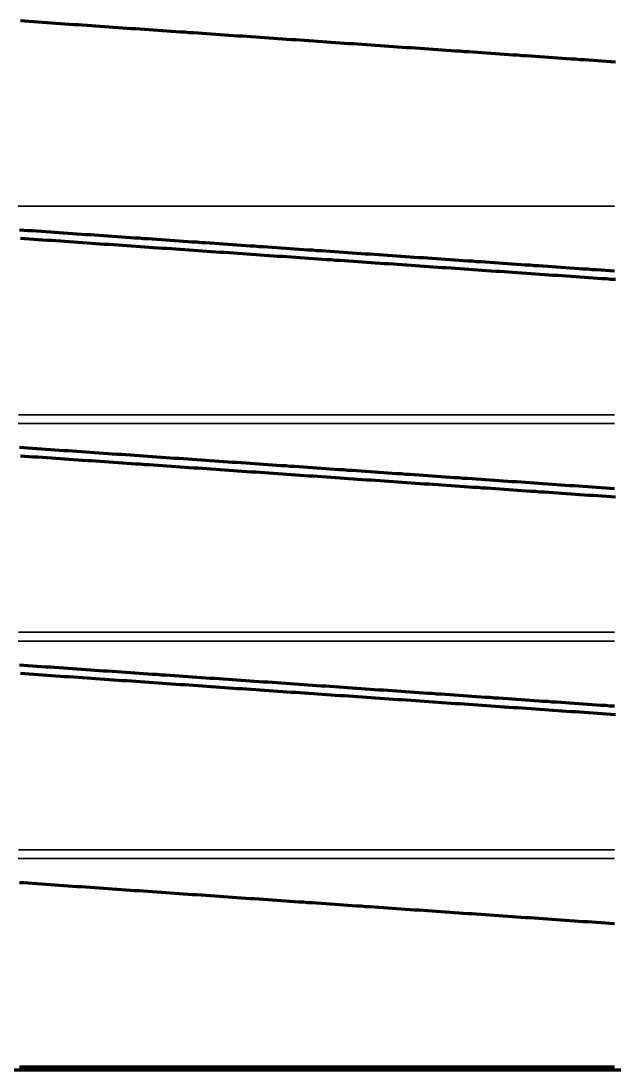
# Model space of a CAD drawing. Header units: millimetres. Extents: x 0 to 2382, y 0 to 420.
# Drawn here: x 144.11 to 150.79, y 152.91 to 164.72 of the extents above; entities that cross this region are included whole.
import ezdxf

# ---------------------------------------------------------------- set-up
doc = ezdxf.new("R2010")
doc.units = ezdxf.units.MM
doc.linetypes.add('IRAM-E-TRAZOS', pattern=[5, 4, -1])
doc.layers.add('01-VISIBLE', color=7, linetype='CONTINUOUS', lineweight=70)
doc.layers.add('02-OCULTA', color=4, linetype='IRAM-E-TRAZOS', lineweight=35)

msp = doc.modelspace()

# ---------------------------------------------------------------- linework, layer by layer
at = {"layer": '01-VISIBLE'}
msp.add_line((140.551, 152.908), (172.58, 152.908), dxfattribs=at)
msp.add_line((140.551, 152.908), (172.58, 152.908), dxfattribs=at)
msp.add_line((140.551, 152.908), (172.58, 152.908), dxfattribs=at)
for points in [[(150.808, 164.259), (150.758, 164.262), (150.708, 164.266), (150.658, 164.269), (150.608, 164.273), (150.558, 164.276), (150.508, 164.279), (150.458, 164.283), (150.408, 164.286), (150.358, 164.29), (150.308, 164.293), (150.258, 164.297), (150.208, 164.3), (150.158, 164.304), (150.108, 164.307), (150.058, 164.311), (150.008, 164.314), (149.958, 164.317), (149.908, 164.321), (149.858, 164.324), (149.808, 164.328), (149.757, 164.331), (149.707, 164.335), (149.657, 164.338), (149.607, 164.342), (149.557, 164.345), (149.507, 164.349), (149.457, 164.352), (149.407, 164.355), (149.357, 164.359), (149.307, 164.362), (149.257, 164.366), (149.207, 164.369), (149.157, 164.373), (149.107, 164.376), (149.057, 164.38), (149.007, 164.383), (148.957, 164.387), (148.907, 164.39), (148.857, 164.393), (148.807, 164.397), (148.757, 164.4), (148.707, 164.404), (148.657, 164.407), (148.607, 164.411), (148.557, 164.414), (148.507, 164.418), (148.457, 164.421), (148.407, 164.425), (148.357, 164.428), (148.307, 164.432), (148.257, 164.435), (148.207, 164.438), (148.157, 164.442), (148.107, 164.445), (148.057, 164.449), (148.007, 164.452), (147.957, 164.456), (147.907, 164.459), (147.857, 164.463), (147.807, 164.466), (147.757, 164.47), (147.707, 164.473), (147.657, 164.476), (147.607, 164.48), (147.557, 164.483), (147.507, 164.487), (147.457, 164.49), (147.407, 164.494), (147.357, 164.497), (147.307, 164.501), (147.257, 164.504), (147.207, 164.508), (147.157, 164.511), (147.107, 164.514), (147.057, 164.518), (147.007, 164.521), (146.957, 164.525), (146.907, 164.528), (146.857, 164.532), (146.807, 164.535), (146.757, 164.539), (146.707, 164.542), (146.657, 164.546), (146.607, 164.549), (146.557, 164.552), (146.507, 164.556), (146.457, 164.559), (146.407, 164.563), (146.357, 164.566), (146.307, 164.57), (146.257, 164.573), (146.207, 164.577), (146.157, 164.58), (146.107, 164.584), (146.057, 164.587), (146.007, 164.59), (145.957, 164.594), (145.907, 164.597), (145.857, 164.601), (145.807, 164.604), (145.757, 164.608), (145.707, 164.611), (145.657, 164.615), (145.607, 164.618), (145.557, 164.622), (145.507, 164.625), (145.457, 164.629), (145.407, 164.632), (145.357, 164.635), (145.307, 164.639), (145.257, 164.642), (145.207, 164.646), (145.157, 164.649), (145.107, 164.653), (145.057, 164.656), (145.007, 164.66), (144.957, 164.663), (144.907, 164.667), (144.857, 164.67), (144.807, 164.673), (144.757, 164.677), (144.707, 164.68), (144.657, 164.684), (144.607, 164.687), (144.557, 164.691), (144.507, 164.694), (144.457, 164.698), (144.407, 164.701), (144.357, 164.705), (144.307, 164.708), (144.257, 164.711), (144.207, 164.715), (144.157, 164.718), (144.107, 164.722)], [(150.796, 161.904), (150.746, 161.907), (150.696, 161.911), (150.646, 161.914), (150.596, 161.918), (150.546, 161.921), (150.496, 161.925), (150.446, 161.928), (150.396, 161.932), (150.346, 161.935), (150.296, 161.938), (150.246, 161.942), (150.196, 161.945), (150.146, 161.949), (150.096, 161.952), (150.046, 161.956), (149.996, 161.959), (149.946, 161.963), (149.896, 161.966), (149.846, 161.97), (149.795, 161.973), (149.745, 161.977), (149.695, 161.98), (149.645, 161.983), (149.595, 161.987), (149.545, 161.99), (149.495, 161.994), (149.445, 161.997), (149.395, 162.001), (149.345, 162.004), (149.295, 162.008), (149.245, 162.011), (149.195, 162.015), (149.145, 162.018), (149.095, 162.021), (149.045, 162.025), (148.995, 162.028), (148.945, 162.032), (148.895, 162.035), (148.845, 162.039), (148.795, 162.042), (148.745, 162.046), (148.695, 162.049), (148.645, 162.053), (148.595, 162.056), (148.545, 162.059), (148.495, 162.063), (148.445, 162.066), (148.395, 162.07), (148.345, 162.073), (148.295, 162.077), (148.245, 162.08), (148.195, 162.084), (148.145, 162.087), (148.095, 162.091), (148.045, 162.094), (147.995, 162.097), (147.945, 162.101), (147.895, 162.104), (147.845, 162.108), (147.795, 162.111), (147.745, 162.115), (147.695, 162.118), (147.645, 162.122), (147.595, 162.125), (147.545, 162.129), (147.495, 162.132), (147.445, 162.135), (147.395, 162.139), (147.345, 162.142), (147.295, 162.146), (147.245, 162.149), (147.195, 162.153), (147.145, 162.156), (147.095, 162.16), (147.045, 162.163), (146.995, 162.167), (146.945, 162.17), (146.895, 162.174), (146.845, 162.177), (146.795, 162.18), (146.745, 162.184), (146.695, 162.187), (146.645, 162.191), (146.595, 162.194), (146.545, 162.198), (146.495, 162.201), (146.445, 162.205), (146.395, 162.208), (146.345, 162.212), (146.295, 162.215), (146.245, 162.218), (146.195, 162.222), (146.145, 162.225), (146.095, 162.229), (146.045, 162.232), (145.995, 162.236), (145.945, 162.239), (145.895, 162.243), (145.845, 162.246), (145.795, 162.25), (145.745, 162.253), (145.695, 162.256), (145.645, 162.26), (145.595, 162.263), (145.545, 162.267), (145.495, 162.27), (145.445, 162.274), (145.395, 162.277), (145.345, 162.281), (145.295, 162.284), (145.245, 162.288), (145.195, 162.291), (145.145, 162.294), (145.095, 162.298), (145.045, 162.301), (144.995, 162.305), (144.945, 162.308), (144.895, 162.312), (144.845, 162.315), (144.795, 162.319), (144.745, 162.322), (144.695, 162.326), (144.645, 162.329), (144.595, 162.332), (144.545, 162.336), (144.495, 162.339), (144.445, 162.343), (144.395, 162.346), (144.345, 162.35), (144.295, 162.353), (144.245, 162.357), (144.195, 162.36), (144.145, 162.364), (144.095, 162.367)], [(150.808, 161.809), (150.758, 161.812), (150.708, 161.816), (150.658, 161.819), (150.608, 161.823), (150.558, 161.826), (150.508, 161.829), (150.458, 161.833), (150.408, 161.836), (150.358, 161.84), (150.308, 161.843), (150.258, 161.847), (150.208, 161.85), (150.158, 161.854), (150.108, 161.857), (150.058, 161.861), (150.008, 161.864), (149.958, 161.867), (149.908, 161.871), (149.858, 161.874), (149.808, 161.878), (149.757, 161.881), (149.707, 161.885), (149.657, 161.888), (149.607, 161.892), (149.557, 161.895), (149.507, 161.899), (149.457, 161.902), (149.407, 161.905), (149.357, 161.909), (149.307, 161.912), (149.257, 161.916), (149.207, 161.919), (149.157, 161.923), (149.107, 161.926), (149.057, 161.93), (149.007, 161.933), (148.957, 161.937), (148.907, 161.94), (148.857, 161.943), (148.807, 161.947), (148.757, 161.95), (148.707, 161.954), (148.657, 161.957), (148.607, 161.961), (148.557, 161.964), (148.507, 161.968), (148.457, 161.971), (148.407, 161.975), (148.357, 161.978), (148.307, 161.982), (148.257, 161.985), (148.207, 161.988), (148.157, 161.992), (148.107, 161.995), (148.057, 161.999), (148.007, 162.002), (147.957, 162.006), (147.907, 162.009), (147.857, 162.013), (147.807, 162.016), (147.757, 162.02), (147.707, 162.023), (147.657, 162.026), (147.607, 162.03), (147.557, 162.033), (147.507, 162.037), (147.457, 162.04), (147.407, 162.044), (147.357, 162.047), (147.307, 162.051), (147.257, 162.054), (147.207, 162.058), (147.157, 162.061), (147.107, 162.064), (147.057, 162.068), (147.007, 162.071), (146.957, 162.075), (146.907, 162.078), (146.857, 162.082), (146.807, 162.085), (146.757, 162.089), (146.707, 162.092), (146.657, 162.096), (146.607, 162.099), (146.557, 162.102), (146.507, 162.106), (146.457, 162.109), (146.407, 162.113), (146.357, 162.116), (146.307, 162.12), (146.257, 162.123), (146.207, 162.127), (146.157, 162.13), (146.107, 162.134), (146.057, 162.137), (146.007, 162.14), (145.957, 162.144), (145.907, 162.147), (145.857, 162.151), (145.807, 162.154), (145.757, 162.158), (145.707, 162.161), (145.657, 162.165), (145.607, 162.168), (145.557, 162.172), (145.507, 162.175), (145.457, 162.179), (145.407, 162.182), (145.357, 162.185), (145.307, 162.189), (145.257, 162.192), (145.207, 162.196), (145.157, 162.199), (145.107, 162.203), (145.057, 162.206), (145.007, 162.21), (144.957, 162.213), (144.907, 162.217), (144.857, 162.22), (144.807, 162.223), (144.757, 162.227), (144.707, 162.23), (144.657, 162.234), (144.607, 162.237), (144.557, 162.241), (144.507, 162.244), (144.457, 162.248), (144.407, 162.251), (144.357, 162.255), (144.307, 162.258), (144.257, 162.261), (144.207, 162.265), (144.157, 162.268), (144.107, 162.272)], [(150.796, 159.454), (150.746, 159.457), (150.696, 159.461), (150.646, 159.464), (150.596, 159.468), (150.546, 159.471), (150.496, 159.475), (150.446, 159.478), (150.396, 159.482), (150.346, 159.485), (150.296, 159.488), (150.246, 159.492), (150.196, 159.495), (150.146, 159.499), (150.096, 159.502), (150.046, 159.506), (149.996, 159.509), (149.946, 159.513), (149.896, 159.516), (149.846, 159.52), (149.795, 159.523), (149.745, 159.527), (149.695, 159.53), (149.645, 159.533), (149.595, 159.537), (149.545, 159.54), (149.495, 159.544), (149.445, 159.547), (149.395, 159.551), (149.345, 159.554), (149.295, 159.558), (149.245, 159.561), (149.195, 159.565), (149.145, 159.568), (149.095, 159.571), (149.045, 159.575), (148.995, 159.578), (148.945, 159.582), (148.895, 159.585), (148.845, 159.589), (148.795, 159.592), (148.745, 159.596), (148.695, 159.599), (148.645, 159.603), (148.595, 159.606), (148.545, 159.609), (148.495, 159.613), (148.445, 159.616), (148.395, 159.62), (148.345, 159.623), (148.295, 159.627), (148.245, 159.63), (148.195, 159.634), (148.145, 159.637), (148.095, 159.641), (148.045, 159.644), (147.995, 159.647), (147.945, 159.651), (147.895, 159.654), (147.845, 159.658), (147.795, 159.661), (147.745, 159.665), (147.695, 159.668), (147.645, 159.672), (147.595, 159.675), (147.545, 159.679), (147.495, 159.682), (147.445, 159.685), (147.395, 159.689), (147.345, 159.692), (147.295, 159.696), (147.245, 159.699), (147.195, 159.703), (147.145, 159.706), (147.095, 159.71), (147.045, 159.713), (146.995, 159.717), (146.945, 159.72), (146.895, 159.724), (146.845, 159.727), (146.795, 159.73), (146.745, 159.734), (146.695, 159.737), (146.645, 159.741), (146.595, 159.744), (146.545, 159.748), (146.495, 159.751), (146.445, 159.755), (146.395, 159.758), (146.345, 159.762), (146.295, 159.765), (146.245, 159.768), (146.195, 159.772), (146.145, 159.775), (146.095, 159.779), (146.045, 159.782), (145.995, 159.786), (145.945, 159.789), (145.895, 159.793), (145.845, 159.796), (145.795, 159.8), (145.745, 159.803), (145.695, 159.806), (145.645, 159.81), (145.595, 159.813), (145.545, 159.817), (145.495, 159.82), (145.445, 159.824), (145.395, 159.827), (145.345, 159.831), (145.295, 159.834), (145.245, 159.838), (145.195, 159.841), (145.145, 159.844), (145.095, 159.848), (145.045, 159.851), (144.995, 159.855), (144.945, 159.858), (144.895, 159.862), (144.845, 159.865), (144.795, 159.869), (144.745, 159.872), (144.695, 159.876), (144.645, 159.879), (144.595, 159.882), (144.545, 159.886), (144.495, 159.889), (144.445, 159.893), (144.395, 159.896), (144.345, 159.9), (144.295, 159.903), (144.245, 159.907), (144.195, 159.91), (144.145, 159.914), (144.095, 159.917)], [(150.808, 159.359), (150.758, 159.362), (150.708, 159.366), (150.658, 159.369), (150.608, 159.373), (150.558, 159.376), (150.508, 159.379), (150.458, 159.383), (150.408, 159.386), (150.358, 159.39), (150.308, 159.393), (150.258, 159.397), (150.208, 159.4), (150.158, 159.404), (150.108, 159.407), (150.058, 159.411), (150.008, 159.414), (149.958, 159.417), (149.908, 159.421), (149.858, 159.424), (149.808, 159.428), (149.757, 159.431), (149.707, 159.435), (149.657, 159.438), (149.607, 159.442), (149.557, 159.445), (149.507, 159.449), (149.457, 159.452), (149.407, 159.455), (149.357, 159.459), (149.307, 159.462), (149.257, 159.466), (149.207, 159.469), (149.157, 159.473), (149.107, 159.476), (149.057, 159.48), (149.007, 159.483), (148.957, 159.487), (148.907, 159.49), (148.857, 159.493), (148.807, 159.497), (148.757, 159.5), (148.707, 159.504), (148.657, 159.507), (148.607, 159.511), (148.557, 159.514), (148.507, 159.518), (148.457, 159.521), (148.407, 159.525), (148.357, 159.528), (148.307, 159.532), (148.257, 159.535), (148.207, 159.538), (148.157, 159.542), (148.107, 159.545), (148.057, 159.549), (148.007, 159.552), (147.957, 159.556), (147.907, 159.559), (147.857, 159.563), (147.807, 159.566), (147.757, 159.57), (147.707, 159.573), (147.657, 159.576), (147.607, 159.58), (147.557, 159.583), (147.507, 159.587), (147.457, 159.59), (147.407, 159.594), (147.357, 159.597), (147.307, 159.601), (147.257, 159.604), (147.207, 159.608), (147.157, 159.611), (147.107, 159.614), (147.057, 159.618), (147.007, 159.621), (146.957, 159.625), (146.907, 159.628), (146.857, 159.632), (146.807, 159.635), (146.757, 159.639), (146.707, 159.642), (146.657, 159.646), (146.607, 159.649), (146.557, 159.652), (146.507, 159.656), (146.457, 159.659), (146.407, 159.663), (146.357, 159.666), (146.307, 159.67), (146.257, 159.673), (146.207, 159.677), (146.157, 159.68), (146.107, 159.684), (146.057, 159.687), (146.007, 159.69), (145.957, 159.694), (145.907, 159.697), (145.857, 159.701), (145.807, 159.704), (145.757, 159.708), (145.707, 159.711), (145.657, 159.715), (145.607, 159.718), (145.557, 159.722), (145.507, 159.725), (145.457, 159.729), (145.407, 159.732), (145.357, 159.735), (145.307, 159.739), (145.257, 159.742), (145.207, 159.746), (145.157, 159.749), (145.107, 159.753), (145.057, 159.756), (145.007, 159.76), (144.957, 159.763), (144.907, 159.767), (144.857, 159.77), (144.807, 159.773), (144.757, 159.777), (144.707, 159.78), (144.657, 159.784), (144.607, 159.787), (144.557, 159.791), (144.507, 159.794), (144.457, 159.798), (144.407, 159.801), (144.357, 159.805), (144.307, 159.808), (144.257, 159.811), (144.207, 159.815), (144.157, 159.818), (144.107, 159.822)], [(150.796, 157.004), (150.746, 157.007), (150.696, 157.011), (150.646, 157.014), (150.596, 157.018), (150.546, 157.021), (150.496, 157.025), (150.446, 157.028), (150.396, 157.032), (150.346, 157.035), (150.296, 157.038), (150.246, 157.042), (150.196, 157.045), (150.146, 157.049), (150.096, 157.052), (150.046, 157.056), (149.996, 157.059), (149.946, 157.063), (149.896, 157.066), (149.846, 157.07), (149.795, 157.073), (149.745, 157.077), (149.695, 157.08), (149.645, 157.083), (149.595, 157.087), (149.545, 157.09), (149.495, 157.094), (149.445, 157.097), (149.395, 157.101), (149.345, 157.104), (149.295, 157.108), (149.245, 157.111), (149.195, 157.115), (149.145, 157.118), (149.095, 157.121), (149.045, 157.125), (148.995, 157.128), (148.945, 157.132), (148.895, 157.135), (148.845, 157.139), (148.795, 157.142), (148.745, 157.146), (148.695, 157.149), (148.645, 157.153), (148.595, 157.156), (148.545, 157.159), (148.495, 157.163), (148.445, 157.166), (148.395, 157.17), (148.345, 157.173), (148.295, 157.177), (148.245, 157.18), (148.195, 157.184), (148.145, 157.187), (148.095, 157.191), (148.045, 157.194), (147.995, 157.197), (147.945, 157.201), (147.895, 157.204), (147.845, 157.208), (147.795, 157.211), (147.745, 157.215), (147.695, 157.218), (147.645, 157.222), (147.595, 157.225), (147.545, 157.229), (147.495, 157.232), (147.445, 157.235), (147.395, 157.239), (147.345, 157.242), (147.295, 157.246), (147.245, 157.249), (147.195, 157.253), (147.145, 157.256), (147.095, 157.26), (147.045, 157.263), (146.995, 157.267), (146.945, 157.27), (146.895, 157.274), (146.845, 157.277), (146.795, 157.28), (146.745, 157.284), (146.695, 157.287), (146.645, 157.291), (146.595, 157.294), (146.545, 157.298), (146.495, 157.301), (146.445, 157.305), (146.395, 157.308), (146.345, 157.312), (146.295, 157.315), (146.245, 157.318), (146.195, 157.322), (146.145, 157.325), (146.095, 157.329), (146.045, 157.332), (145.995, 157.336), (145.945, 157.339), (145.895, 157.343), (145.845, 157.346), (145.795, 157.35), (145.745, 157.353), (145.695, 157.356), (145.645, 157.36), (145.595, 157.363), (145.545, 157.367), (145.495, 157.37), (145.445, 157.374), (145.395, 157.377), (145.345, 157.381), (145.295, 157.384), (145.245, 157.388), (145.195, 157.391), (145.145, 157.394), (145.095, 157.398), (145.045, 157.401), (144.995, 157.405), (144.945, 157.408), (144.895, 157.412), (144.845, 157.415), (144.795, 157.419), (144.745, 157.422), (144.695, 157.426), (144.645, 157.429), (144.595, 157.432), (144.545, 157.436), (144.495, 157.439), (144.445, 157.443), (144.395, 157.446), (144.345, 157.45), (144.295, 157.453), (144.245, 157.457), (144.195, 157.46), (144.145, 157.464), (144.095, 157.467)], [(150.808, 156.909), (150.758, 156.912), (150.708, 156.916), (150.658, 156.919), (150.608, 156.923), (150.558, 156.926), (150.508, 156.929), (150.458, 156.933), (150.408, 156.936), (150.358, 156.94), (150.308, 156.943), (150.258, 156.947), (150.208, 156.95), (150.158, 156.954), (150.108, 156.957), (150.058, 156.961), (150.008, 156.964), (149.958, 156.967), (149.908, 156.971), (149.858, 156.974), (149.808, 156.978), (149.757, 156.981), (149.707, 156.985), (149.657, 156.988), (149.607, 156.992), (149.557, 156.995), (149.507, 156.999), (149.457, 157.002), (149.407, 157.005), (149.357, 157.009), (149.307, 157.012), (149.257, 157.016), (149.207, 157.019), (149.157, 157.023), (149.107, 157.026), (149.057, 157.03), (149.007, 157.033), (148.957, 157.037), (148.907, 157.04), (148.857, 157.043), (148.807, 157.047), (148.757, 157.05), (148.707, 157.054), (148.657, 157.057), (148.607, 157.061), (148.557, 157.064), (148.507, 157.068), (148.457, 157.071), (148.407, 157.075), (148.357, 157.078), (148.307, 157.082), (148.257, 157.085), (148.207, 157.088), (148.157, 157.092), (148.107, 157.095), (148.057, 157.099), (148.007, 157.102), (147.957, 157.106), (147.907, 157.109), (147.857, 157.113), (147.807, 157.116), (147.757, 157.12), (147.707, 157.123), (147.657, 157.126), (147.607, 157.13), (147.557, 157.133), (147.507, 157.137), (147.457, 157.14), (147.407, 157.144), (147.357, 157.147), (147.307, 157.151), (147.257, 157.154), (147.207, 157.158), (147.157, 157.161), (147.107, 157.164), (147.057, 157.168), (147.007, 157.171), (146.957, 157.175), (146.907, 157.178), (146.857, 157.182), (146.807, 157.185), (146.757, 157.189), (146.707, 157.192), (146.657, 157.196), (146.607, 157.199), (146.557, 157.202), (146.507, 157.206), (146.457, 157.209), (146.407, 157.213), (146.357, 157.216), (146.307, 157.22), (146.257, 157.223), (146.207, 157.227), (146.157, 157.23), (146.107, 157.234), (146.057, 157.237), (146.007, 157.24), (145.957, 157.244), (145.907, 157.247), (145.857, 157.251), (145.807, 157.254), (145.757, 157.258), (145.707, 157.261), (145.657, 157.265), (145.607, 157.268), (145.557, 157.272), (145.507, 157.275), (145.457, 157.279), (145.407, 157.282), (145.357, 157.285), (145.307, 157.289), (145.257, 157.292), (145.207, 157.296), (145.157, 157.299), (145.107, 157.303), (145.057, 157.306), (145.007, 157.31), (144.957, 157.313), (144.907, 157.317), (144.857, 157.32), (144.807, 157.323), (144.757, 157.327), (144.707, 157.33), (144.657, 157.334), (144.607, 157.337), (144.557, 157.341), (144.507, 157.344), (144.457, 157.348), (144.407, 157.351), (144.357, 157.355), (144.307, 157.358), (144.257, 157.361), (144.207, 157.365), (144.157, 157.368), (144.107, 157.372)], [(150.796, 154.554), (150.746, 154.557), (150.696, 154.561), (150.646, 154.564), (150.596, 154.568), (150.546, 154.571), (150.496, 154.575), (150.446, 154.578), (150.396, 154.582), (150.346, 154.585), (150.296, 154.588), (150.246, 154.592), (150.196, 154.595), (150.146, 154.599), (150.096, 154.602), (150.046, 154.606), (149.996, 154.609), (149.946, 154.613), (149.896, 154.616), (149.846, 154.62), (149.795, 154.623), (149.745, 154.627), (149.695, 154.63), (149.645, 154.633), (149.595, 154.637), (149.545, 154.64), (149.495, 154.644), (149.445, 154.647), (149.395, 154.651), (149.345, 154.654), (149.295, 154.658), (149.245, 154.661), (149.195, 154.665), (149.145, 154.668), (149.095, 154.671), (149.045, 154.675), (148.995, 154.678), (148.945, 154.682), (148.895, 154.685), (148.845, 154.689), (148.795, 154.692), (148.745, 154.696), (148.695, 154.699), (148.645, 154.703), (148.595, 154.706), (148.545, 154.709), (148.495, 154.713), (148.445, 154.716), (148.395, 154.72), (148.345, 154.723), (148.295, 154.727), (148.245, 154.73), (148.195, 154.734), (148.145, 154.737), (148.095, 154.741), (148.045, 154.744), (147.995, 154.747), (147.945, 154.751), (147.895, 154.754), (147.845, 154.758), (147.795, 154.761), (147.745, 154.765), (147.695, 154.768), (147.645, 154.772), (147.595, 154.775), (147.545, 154.779), (147.495, 154.782), (147.445, 154.785), (147.395, 154.789), (147.345, 154.792), (147.295, 154.796), (147.245, 154.799), (147.195, 154.803), (147.145, 154.806), (147.095, 154.81), (147.045, 154.813), (146.995, 154.817), (146.945, 154.82), (146.895, 154.824), (146.845, 154.827), (146.795, 154.83), (146.745, 154.834), (146.695, 154.837), (146.645, 154.841), (146.595, 154.844), (146.545, 154.848), (146.495, 154.851), (146.445, 154.855), (146.395, 154.858), (146.345, 154.862), (146.295, 154.865), (146.245, 154.868), (146.195, 154.872), (146.145, 154.875), (146.095, 154.879), (146.045, 154.882), (145.995, 154.886), (145.945, 154.889), (145.895, 154.893), (145.845, 154.896), (145.795, 154.9), (145.745, 154.903), (145.695, 154.906), (145.645, 154.91), (145.595, 154.913), (145.545, 154.917), (145.495, 154.92), (145.445, 154.924), (145.395, 154.927), (145.345, 154.931), (145.295, 154.934), (145.245, 154.938), (145.195, 154.941), (145.145, 154.944), (145.095, 154.948), (145.045, 154.951), (144.995, 154.955), (144.945, 154.958), (144.895, 154.962), (144.845, 154.965), (144.795, 154.969), (144.745, 154.972), (144.695, 154.976), (144.645, 154.979), (144.595, 154.982), (144.545, 154.986), (144.495, 154.989), (144.445, 154.993), (144.395, 154.996), (144.345, 155), (144.295, 155.003), (144.245, 155.007), (144.195, 155.01), (144.145, 155.014), (144.095, 155.017)], [(150.799, 152.938), (150.749, 152.938), (150.699, 152.938), (150.649, 152.938), (150.599, 152.938), (150.549, 152.938), (150.499, 152.938), (150.449, 152.938), (150.399, 152.938), (150.349, 152.938), (150.299, 152.938), (150.249, 152.938), (150.199, 152.938), (150.149, 152.938), (150.099, 152.938), (150.049, 152.938), (149.999, 152.938), (149.949, 152.938), (149.899, 152.938), (149.849, 152.938), (149.799, 152.938), (149.749, 152.938), (149.699, 152.938), (149.649, 152.938), (149.599, 152.938), (149.549, 152.938), (149.499, 152.938), (149.449, 152.938), (149.399, 152.938), (149.349, 152.938), (149.299, 152.938), (149.249, 152.938), (149.199, 152.938), (149.149, 152.938), (149.099, 152.938), (149.049, 152.938), (148.999, 152.938), (148.948, 152.938), (148.898, 152.938), (148.848, 152.938), (148.798, 152.938), (148.748, 152.938), (148.698, 152.938), (148.648, 152.938), (148.598, 152.938), (148.548, 152.938), (148.498, 152.938), (148.448, 152.938), (148.398, 152.938), (148.348, 152.938), (148.298, 152.938), (148.248, 152.938), (148.198, 152.938), (148.148, 152.938), (148.098, 152.938), (148.048, 152.938), (147.998, 152.938), (147.948, 152.938), (147.898, 152.938), (147.848, 152.938), (147.798, 152.938), (147.748, 152.938), (147.698, 152.938), (147.648, 152.938), (147.598, 152.938), (147.548, 152.938), (147.498, 152.938), (147.448, 152.938), (147.398, 152.938), (147.348, 152.938), (147.298, 152.938), (147.248, 152.938), (147.198, 152.938), (147.148, 152.938), (147.098, 152.938), (147.048, 152.938), (146.998, 152.938), (146.948, 152.938), (146.897, 152.938), (146.847, 152.938), (146.797, 152.938), (146.747, 152.938), (146.697, 152.938), (146.647, 152.938), (146.597, 152.938), (146.547, 152.938), (146.497, 152.938), (146.447, 152.938), (146.397, 152.938), (146.347, 152.938), (146.297, 152.938), (146.247, 152.938), (146.197, 152.938), (146.147, 152.938), (146.097, 152.938), (146.047, 152.938), (145.997, 152.938), (145.947, 152.938), (145.897, 152.938), (145.847, 152.938), (145.797, 152.938), (145.747, 152.938), (145.697, 152.938), (145.647, 152.938), (145.597, 152.938), (145.547, 152.938), (145.497, 152.938), (145.447, 152.938), (145.397, 152.938), (145.347, 152.938), (145.297, 152.938), (145.247, 152.938), (145.197, 152.938), (145.147, 152.938), (145.097, 152.938), (145.047, 152.938), (144.997, 152.938), (144.947, 152.938), (144.897, 152.938), (144.846, 152.938), (144.796, 152.938), (144.746, 152.938), (144.696, 152.938), (144.646, 152.938), (144.596, 152.938), (144.546, 152.938), (144.496, 152.938), (144.446, 152.938), (144.396, 152.938), (144.346, 152.938), (144.296, 152.938), (144.246, 152.938), (144.196, 152.938), (144.146, 152.938), (144.096, 152.938)]]:
    msp.add_lwpolyline(points, dxfattribs=at)
at = {"layer": '02-OCULTA'}
msp.add_line((140.42, 152.908), (172.58, 152.908), dxfattribs=at)
msp.add_line((140.42, 152.908), (172.58, 152.908), dxfattribs=at)
msp.add_line((140.42, 152.908), (172.58, 152.908), dxfattribs=at)
for points in [[(150.797, 162.638), (150.747, 162.638), (150.696, 162.638), (150.646, 162.638), (150.596, 162.638), (150.546, 162.638), (150.496, 162.638), (150.446, 162.638), (150.396, 162.638), (150.346, 162.638), (150.295, 162.638), (150.245, 162.638), (150.195, 162.638), (150.145, 162.638), (150.095, 162.638), (150.045, 162.638), (149.995, 162.638), (149.945, 162.638), (149.894, 162.638), (149.844, 162.638), (149.794, 162.638), (149.744, 162.638), (149.694, 162.638), (149.644, 162.638), (149.594, 162.638), (149.544, 162.638), (149.493, 162.638), (149.443, 162.638), (149.393, 162.638), (149.343, 162.638), (149.293, 162.638), (149.243, 162.638), (149.193, 162.638), (149.143, 162.638), (149.092, 162.638), (149.042, 162.638), (148.992, 162.638), (148.942, 162.638), (148.892, 162.638), (148.842, 162.638), (148.792, 162.638), (148.742, 162.638), (148.691, 162.638), (148.641, 162.638), (148.591, 162.638), (148.541, 162.638), (148.491, 162.638), (148.441, 162.638), (148.391, 162.638), (148.341, 162.638), (148.29, 162.638), (148.24, 162.638), (148.19, 162.638), (148.14, 162.638), (148.09, 162.638), (148.04, 162.638), (147.99, 162.638), (147.939, 162.638), (147.889, 162.638), (147.839, 162.638), (147.789, 162.638), (147.739, 162.638), (147.689, 162.638), (147.639, 162.638), (147.589, 162.638), (147.538, 162.638), (147.488, 162.638), (147.438, 162.638), (147.388, 162.638), (147.338, 162.638), (147.288, 162.638), (147.238, 162.638), (147.188, 162.638), (147.137, 162.638), (147.087, 162.638), (147.037, 162.638), (146.987, 162.638), (146.937, 162.638), (146.887, 162.638), (146.837, 162.638), (146.787, 162.638), (146.736, 162.638), (146.686, 162.638), (146.636, 162.638), (146.586, 162.638), (146.536, 162.638), (146.486, 162.638), (146.436, 162.638), (146.386, 162.638), (146.335, 162.638), (146.285, 162.638), (146.235, 162.638), (146.185, 162.638), (146.135, 162.638), (146.085, 162.638), (146.035, 162.638), (145.985, 162.638), (145.934, 162.638), (145.884, 162.638), (145.834, 162.638), (145.784, 162.638), (145.734, 162.638), (145.684, 162.638), (145.634, 162.638), (145.584, 162.638), (145.533, 162.638), (145.483, 162.638), (145.433, 162.638), (145.383, 162.638), (145.333, 162.638), (145.283, 162.638), (145.233, 162.638), (145.183, 162.638), (145.132, 162.638), (145.082, 162.638), (145.032, 162.638), (144.982, 162.638), (144.932, 162.638), (144.882, 162.638), (144.832, 162.638), (144.782, 162.638), (144.731, 162.638), (144.681, 162.638), (144.631, 162.638), (144.581, 162.638), (144.531, 162.638), (144.481, 162.638), (144.431, 162.638), (144.381, 162.638), (144.33, 162.638), (144.28, 162.638), (144.23, 162.638), (144.18, 162.638), (144.13, 162.638), (144.08, 162.638)], [(150.798, 160.288), (150.747, 160.288), (150.697, 160.288), (150.647, 160.288), (150.597, 160.288), (150.547, 160.288), (150.497, 160.288), (150.447, 160.288), (150.397, 160.288), (150.347, 160.288), (150.297, 160.288), (150.247, 160.288), (150.196, 160.288), (150.146, 160.288), (150.096, 160.288), (150.046, 160.288), (149.996, 160.288), (149.946, 160.288), (149.896, 160.288), (149.846, 160.288), (149.796, 160.288), (149.746, 160.288), (149.695, 160.288), (149.645, 160.288), (149.595, 160.288), (149.545, 160.288), (149.495, 160.288), (149.445, 160.288), (149.395, 160.288), (149.345, 160.288), (149.295, 160.288), (149.245, 160.288), (149.195, 160.288), (149.144, 160.288), (149.094, 160.288), (149.044, 160.288), (148.994, 160.288), (148.944, 160.288), (148.894, 160.288), (148.844, 160.288), (148.794, 160.288), (148.744, 160.288), (148.694, 160.288), (148.644, 160.288), (148.593, 160.288), (148.543, 160.288), (148.493, 160.288), (148.443, 160.288), (148.393, 160.288), (148.343, 160.288), (148.293, 160.288), (148.243, 160.288), (148.193, 160.288), (148.143, 160.288), (148.092, 160.288), (148.042, 160.288), (147.992, 160.288), (147.942, 160.288), (147.892, 160.288), (147.842, 160.288), (147.792, 160.288), (147.742, 160.288), (147.692, 160.288), (147.642, 160.288), (147.592, 160.288), (147.541, 160.288), (147.491, 160.288), (147.441, 160.288), (147.391, 160.288), (147.341, 160.288), (147.291, 160.288), (147.241, 160.288), (147.191, 160.288), (147.141, 160.288), (147.091, 160.288), (147.041, 160.288), (146.99, 160.288), (146.94, 160.288), (146.89, 160.288), (146.84, 160.288), (146.79, 160.288), (146.74, 160.288), (146.69, 160.288), (146.64, 160.288), (146.59, 160.288), (146.54, 160.288), (146.489, 160.288), (146.439, 160.288), (146.389, 160.288), (146.339, 160.288), (146.289, 160.288), (146.239, 160.288), (146.189, 160.288), (146.139, 160.288), (146.089, 160.288), (146.039, 160.288), (145.989, 160.288), (145.938, 160.288), (145.888, 160.288), (145.838, 160.288), (145.788, 160.288), (145.738, 160.288), (145.688, 160.288), (145.638, 160.288), (145.588, 160.288), (145.538, 160.288), (145.488, 160.288), (145.438, 160.288), (145.387, 160.288), (145.337, 160.288), (145.287, 160.288), (145.237, 160.288), (145.187, 160.288), (145.137, 160.288), (145.087, 160.288), (145.037, 160.288), (144.987, 160.288), (144.937, 160.288), (144.886, 160.288), (144.836, 160.288), (144.786, 160.288), (144.736, 160.288), (144.686, 160.288), (144.636, 160.288), (144.586, 160.288), (144.536, 160.288), (144.486, 160.288), (144.436, 160.288), (144.386, 160.288), (144.335, 160.288), (144.285, 160.288), (144.235, 160.288), (144.185, 160.288), (144.135, 160.288), (144.085, 160.288)], [(150.797, 160.188), (150.747, 160.188), (150.696, 160.188), (150.646, 160.188), (150.596, 160.188), (150.546, 160.188), (150.496, 160.188), (150.446, 160.188), (150.396, 160.188), (150.346, 160.188), (150.295, 160.188), (150.245, 160.188), (150.195, 160.188), (150.145, 160.188), (150.095, 160.188), (150.045, 160.188), (149.995, 160.188), (149.945, 160.188), (149.894, 160.188), (149.844, 160.188), (149.794, 160.188), (149.744, 160.188), (149.694, 160.188), (149.644, 160.188), (149.594, 160.188), (149.544, 160.188), (149.493, 160.188), (149.443, 160.188), (149.393, 160.188), (149.343, 160.188), (149.293, 160.188), (149.243, 160.188), (149.193, 160.188), (149.143, 160.188), (149.092, 160.188), (149.042, 160.188), (148.992, 160.188), (148.942, 160.188), (148.892, 160.188), (148.842, 160.188), (148.792, 160.188), (148.742, 160.188), (148.691, 160.188), (148.641, 160.188), (148.591, 160.188), (148.541, 160.188), (148.491, 160.188), (148.441, 160.188), (148.391, 160.188), (148.341, 160.188), (148.29, 160.188), (148.24, 160.188), (148.19, 160.188), (148.14, 160.188), (148.09, 160.188), (148.04, 160.188), (147.99, 160.188), (147.939, 160.188), (147.889, 160.188), (147.839, 160.188), (147.789, 160.188), (147.739, 160.188), (147.689, 160.188), (147.639, 160.188), (147.589, 160.188), (147.538, 160.188), (147.488, 160.188), (147.438, 160.188), (147.388, 160.188), (147.338, 160.188), (147.288, 160.188), (147.238, 160.188), (147.188, 160.188), (147.137, 160.188), (147.087, 160.188), (147.037, 160.188), (146.987, 160.188), (146.937, 160.188), (146.887, 160.188), (146.837, 160.188), (146.787, 160.188), (146.736, 160.188), (146.686, 160.188), (146.636, 160.188), (146.586, 160.188), (146.536, 160.188), (146.486, 160.188), (146.436, 160.188), (146.386, 160.188), (146.335, 160.188), (146.285, 160.188), (146.235, 160.188), (146.185, 160.188), (146.135, 160.188), (146.085, 160.188), (146.035, 160.188), (145.985, 160.188), (145.934, 160.188), (145.884, 160.188), (145.834, 160.188), (145.784, 160.188), (145.734, 160.188), (145.684, 160.188), (145.634, 160.188), (145.584, 160.188), (145.533, 160.188), (145.483, 160.188), (145.433, 160.188), (145.383, 160.188), (145.333, 160.188), (145.283, 160.188), (145.233, 160.188), (145.183, 160.188), (145.132, 160.188), (145.082, 160.188), (145.032, 160.188), (144.982, 160.188), (144.932, 160.188), (144.882, 160.188), (144.832, 160.188), (144.782, 160.188), (144.731, 160.188), (144.681, 160.188), (144.631, 160.188), (144.581, 160.188), (144.531, 160.188), (144.481, 160.188), (144.431, 160.188), (144.381, 160.188), (144.33, 160.188), (144.28, 160.188), (144.23, 160.188), (144.18, 160.188), (144.13, 160.188), (144.08, 160.188)], [(150.797, 157.738), (150.747, 157.738), (150.696, 157.738), (150.646, 157.738), (150.596, 157.738), (150.546, 157.738), (150.496, 157.738), (150.446, 157.738), (150.396, 157.738), (150.346, 157.738), (150.295, 157.738), (150.245, 157.738), (150.195, 157.738), (150.145, 157.738), (150.095, 157.738), (150.045, 157.738), (149.995, 157.738), (149.945, 157.738), (149.894, 157.738), (149.844, 157.738), (149.794, 157.738), (149.744, 157.738), (149.694, 157.738), (149.644, 157.738), (149.594, 157.738), (149.544, 157.738), (149.493, 157.738), (149.443, 157.738), (149.393, 157.738), (149.343, 157.738), (149.293, 157.738), (149.243, 157.738), (149.193, 157.738), (149.143, 157.738), (149.092, 157.738), (149.042, 157.738), (148.992, 157.738), (148.942, 157.738), (148.892, 157.738), (148.842, 157.738), (148.792, 157.738), (148.742, 157.738), (148.691, 157.738), (148.641, 157.738), (148.591, 157.738), (148.541, 157.738), (148.491, 157.738), (148.441, 157.738), (148.391, 157.738), (148.341, 157.738), (148.29, 157.738), (148.24, 157.738), (148.19, 157.738), (148.14, 157.738), (148.09, 157.738), (148.04, 157.738), (147.99, 157.738), (147.939, 157.738), (147.889, 157.738), (147.839, 157.738), (147.789, 157.738), (147.739, 157.738), (147.689, 157.738), (147.639, 157.738), (147.589, 157.738), (147.538, 157.738), (147.488, 157.738), (147.438, 157.738), (147.388, 157.738), (147.338, 157.738), (147.288, 157.738), (147.238, 157.738), (147.188, 157.738), (147.137, 157.738), (147.087, 157.738), (147.037, 157.738), (146.987, 157.738), (146.937, 157.738), (146.887, 157.738), (146.837, 157.738), (146.787, 157.738), (146.736, 157.738), (146.686, 157.738), (146.636, 157.738), (146.586, 157.738), (146.536, 157.738), (146.486, 157.738), (146.436, 157.738), (146.386, 157.738), (146.335, 157.738), (146.285, 157.738), (146.235, 157.738), (146.185, 157.738), (146.135, 157.738), (146.085, 157.738), (146.035, 157.738), (145.985, 157.738), (145.934, 157.738), (145.884, 157.738), (145.834, 157.738), (145.784, 157.738), (145.734, 157.738), (145.684, 157.738), (145.634, 157.738), (145.584, 157.738), (145.533, 157.738), (145.483, 157.738), (145.433, 157.738), (145.383, 157.738), (145.333, 157.738), (145.283, 157.738), (145.233, 157.738), (145.183, 157.738), (145.132, 157.738), (145.082, 157.738), (145.032, 157.738), (144.982, 157.738), (144.932, 157.738), (144.882, 157.738), (144.832, 157.738), (144.782, 157.738), (144.731, 157.738), (144.681, 157.738), (144.631, 157.738), (144.581, 157.738), (144.531, 157.738), (144.481, 157.738), (144.431, 157.738), (144.381, 157.738), (144.33, 157.738), (144.28, 157.738), (144.23, 157.738), (144.18, 157.738), (144.13, 157.738), (144.08, 157.738)], [(150.798, 157.838), (150.747, 157.838), (150.697, 157.838), (150.647, 157.838), (150.597, 157.838), (150.547, 157.838), (150.497, 157.838), (150.447, 157.838), (150.397, 157.838), (150.347, 157.838), (150.297, 157.838), (150.247, 157.838), (150.196, 157.838), (150.146, 157.838), (150.096, 157.838), (150.046, 157.838), (149.996, 157.838), (149.946, 157.838), (149.896, 157.838), (149.846, 157.838), (149.796, 157.838), (149.746, 157.838), (149.695, 157.838), (149.645, 157.838), (149.595, 157.838), (149.545, 157.838), (149.495, 157.838), (149.445, 157.838), (149.395, 157.838), (149.345, 157.838), (149.295, 157.838), (149.245, 157.838), (149.195, 157.838), (149.144, 157.838), (149.094, 157.838), (149.044, 157.838), (148.994, 157.838), (148.944, 157.838), (148.894, 157.838), (148.844, 157.838), (148.794, 157.838), (148.744, 157.838), (148.694, 157.838), (148.644, 157.838), (148.593, 157.838), (148.543, 157.838), (148.493, 157.838), (148.443, 157.838), (148.393, 157.838), (148.343, 157.838), (148.293, 157.838), (148.243, 157.838), (148.193, 157.838), (148.143, 157.838), (148.092, 157.838), (148.042, 157.838), (147.992, 157.838), (147.942, 157.838), (147.892, 157.838), (147.842, 157.838), (147.792, 157.838), (147.742, 157.838), (147.692, 157.838), (147.642, 157.838), (147.592, 157.838), (147.541, 157.838), (147.491, 157.838), (147.441, 157.838), (147.391, 157.838), (147.341, 157.838), (147.291, 157.838), (147.241, 157.838), (147.191, 157.838), (147.141, 157.838), (147.091, 157.838), (147.041, 157.838), (146.99, 157.838), (146.94, 157.838), (146.89, 157.838), (146.84, 157.838), (146.79, 157.838), (146.74, 157.838), (146.69, 157.838), (146.64, 157.838), (146.59, 157.838), (146.54, 157.838), (146.489, 157.838), (146.439, 157.838), (146.389, 157.838), (146.339, 157.838), (146.289, 157.838), (146.239, 157.838), (146.189, 157.838), (146.139, 157.838), (146.089, 157.838), (146.039, 157.838), (145.989, 157.838), (145.938, 157.838), (145.888, 157.838), (145.838, 157.838), (145.788, 157.838), (145.738, 157.838), (145.688, 157.838), (145.638, 157.838), (145.588, 157.838), (145.538, 157.838), (145.488, 157.838), (145.438, 157.838), (145.387, 157.838), (145.337, 157.838), (145.287, 157.838), (145.237, 157.838), (145.187, 157.838), (145.137, 157.838), (145.087, 157.838), (145.037, 157.838), (144.987, 157.838), (144.937, 157.838), (144.886, 157.838), (144.836, 157.838), (144.786, 157.838), (144.736, 157.838), (144.686, 157.838), (144.636, 157.838), (144.586, 157.838), (144.536, 157.838), (144.486, 157.838), (144.436, 157.838), (144.386, 157.838), (144.335, 157.838), (144.285, 157.838), (144.235, 157.838), (144.185, 157.838), (144.135, 157.838), (144.085, 157.838)], [(150.798, 155.388), (150.747, 155.388), (150.697, 155.388), (150.647, 155.388), (150.597, 155.388), (150.547, 155.388), (150.497, 155.388), (150.447, 155.388), (150.397, 155.388), (150.347, 155.388), (150.297, 155.388), (150.247, 155.388), (150.196, 155.388), (150.146, 155.388), (150.096, 155.388), (150.046, 155.388), (149.996, 155.388), (149.946, 155.388), (149.896, 155.388), (149.846, 155.388), (149.796, 155.388), (149.746, 155.388), (149.695, 155.388), (149.645, 155.388), (149.595, 155.388), (149.545, 155.388), (149.495, 155.388), (149.445, 155.388), (149.395, 155.388), (149.345, 155.388), (149.295, 155.388), (149.245, 155.388), (149.195, 155.388), (149.144, 155.388), (149.094, 155.388), (149.044, 155.388), (148.994, 155.388), (148.944, 155.388), (148.894, 155.388), (148.844, 155.388), (148.794, 155.388), (148.744, 155.388), (148.694, 155.388), (148.644, 155.388), (148.593, 155.388), (148.543, 155.388), (148.493, 155.388), (148.443, 155.388), (148.393, 155.388), (148.343, 155.388), (148.293, 155.388), (148.243, 155.388), (148.193, 155.388), (148.143, 155.388), (148.092, 155.388), (148.042, 155.388), (147.992, 155.388), (147.942, 155.388), (147.892, 155.388), (147.842, 155.388), (147.792, 155.388), (147.742, 155.388), (147.692, 155.388), (147.642, 155.388), (147.592, 155.388), (147.541, 155.388), (147.491, 155.388), (147.441, 155.388), (147.391, 155.388), (147.341, 155.388), (147.291, 155.388), (147.241, 155.388), (147.191, 155.388), (147.141, 155.388), (147.091, 155.388), (147.041, 155.388), (146.99, 155.388), (146.94, 155.388), (146.89, 155.388), (146.84, 155.388), (146.79, 155.388), (146.74, 155.388), (146.69, 155.388), (146.64, 155.388), (146.59, 155.388), (146.54, 155.388), (146.489, 155.388), (146.439, 155.388), (146.389, 155.388), (146.339, 155.388), (146.289, 155.388), (146.239, 155.388), (146.189, 155.388), (146.139, 155.388), (146.089, 155.388), (146.039, 155.388), (145.989, 155.388), (145.938, 155.388), (145.888, 155.388), (145.838, 155.388), (145.788, 155.388), (145.738, 155.388), (145.688, 155.388), (145.638, 155.388), (145.588, 155.388), (145.538, 155.388), (145.488, 155.388), (145.438, 155.388), (145.387, 155.388), (145.337, 155.388), (145.287, 155.388), (145.237, 155.388), (145.187, 155.388), (145.137, 155.388), (145.087, 155.388), (145.037, 155.388), (144.987, 155.388), (144.937, 155.388), (144.886, 155.388), (144.836, 155.388), (144.786, 155.388), (144.736, 155.388), (144.686, 155.388), (144.636, 155.388), (144.586, 155.388), (144.536, 155.388), (144.486, 155.388), (144.436, 155.388), (144.386, 155.388), (144.335, 155.388), (144.285, 155.388), (144.235, 155.388), (144.185, 155.388), (144.135, 155.388), (144.085, 155.388)], [(150.797, 155.288), (150.747, 155.288), (150.696, 155.288), (150.646, 155.288), (150.596, 155.288), (150.546, 155.288), (150.496, 155.288), (150.446, 155.288), (150.396, 155.288), (150.346, 155.288), (150.295, 155.288), (150.245, 155.288), (150.195, 155.288), (150.145, 155.288), (150.095, 155.288), (150.045, 155.288), (149.995, 155.288), (149.945, 155.288), (149.894, 155.288), (149.844, 155.288), (149.794, 155.288), (149.744, 155.288), (149.694, 155.288), (149.644, 155.288), (149.594, 155.288), (149.544, 155.288), (149.493, 155.288), (149.443, 155.288), (149.393, 155.288), (149.343, 155.288), (149.293, 155.288), (149.243, 155.288), (149.193, 155.288), (149.143, 155.288), (149.092, 155.288), (149.042, 155.288), (148.992, 155.288), (148.942, 155.288), (148.892, 155.288), (148.842, 155.288), (148.792, 155.288), (148.742, 155.288), (148.691, 155.288), (148.641, 155.288), (148.591, 155.288), (148.541, 155.288), (148.491, 155.288), (148.441, 155.288), (148.391, 155.288), (148.341, 155.288), (148.29, 155.288), (148.24, 155.288), (148.19, 155.288), (148.14, 155.288), (148.09, 155.288), (148.04, 155.288), (147.99, 155.288), (147.939, 155.288), (147.889, 155.288), (147.839, 155.288), (147.789, 155.288), (147.739, 155.288), (147.689, 155.288), (147.639, 155.288), (147.589, 155.288), (147.538, 155.288), (147.488, 155.288), (147.438, 155.288), (147.388, 155.288), (147.338, 155.288), (147.288, 155.288), (147.238, 155.288), (147.188, 155.288), (147.137, 155.288), (147.087, 155.288), (147.037, 155.288), (146.987, 155.288), (146.937, 155.288), (146.887, 155.288), (146.837, 155.288), (146.787, 155.288), (146.736, 155.288), (146.686, 155.288), (146.636, 155.288), (146.586, 155.288), (146.536, 155.288), (146.486, 155.288), (146.436, 155.288), (146.386, 155.288), (146.335, 155.288), (146.285, 155.288), (146.235, 155.288), (146.185, 155.288), (146.135, 155.288), (146.085, 155.288), (146.035, 155.288), (145.985, 155.288), (145.934, 155.288), (145.884, 155.288), (145.834, 155.288), (145.784, 155.288), (145.734, 155.288), (145.684, 155.288), (145.634, 155.288), (145.584, 155.288), (145.533, 155.288), (145.483, 155.288), (145.433, 155.288), (145.383, 155.288), (145.333, 155.288), (145.283, 155.288), (145.233, 155.288), (145.183, 155.288), (145.132, 155.288), (145.082, 155.288), (145.032, 155.288), (144.982, 155.288), (144.932, 155.288), (144.882, 155.288), (144.832, 155.288), (144.782, 155.288), (144.731, 155.288), (144.681, 155.288), (144.631, 155.288), (144.581, 155.288), (144.531, 155.288), (144.481, 155.288), (144.431, 155.288), (144.381, 155.288), (144.33, 155.288), (144.28, 155.288), (144.23, 155.288), (144.18, 155.288), (144.13, 155.288), (144.08, 155.288)]]:
    msp.add_lwpolyline(points, dxfattribs=at)

doc.saveas('drawing.dxf')
